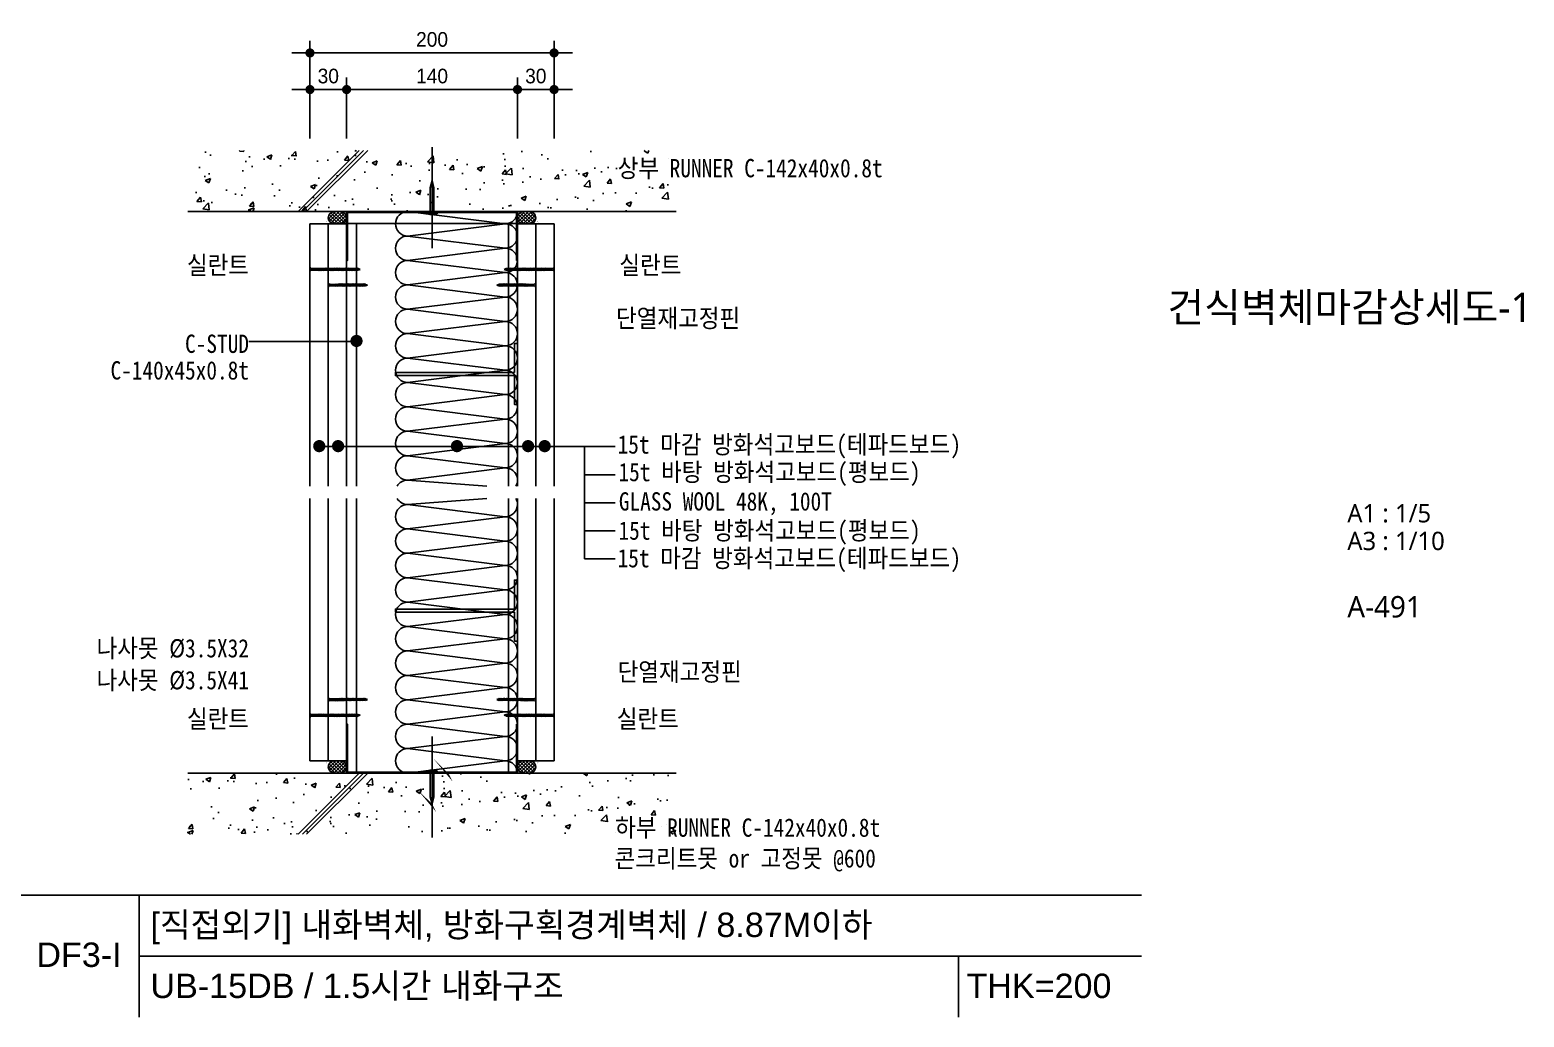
# Model space of a CAD drawing. Header units: millimetres. Extents: x 104 to 12536, y 73 to 2865.
# Drawn here: x 2867 to 4092, y 104 to 913 of the extents above; entities that cross this region are included whole.
import ezdxf
from ezdxf.enums import TextEntityAlignment as Align

# ---------------------------------------------------------------- set-up
doc = ezdxf.new("R2010")
doc.units = ezdxf.units.MM
doc.header["$LTSCALE"] = 5
doc.linetypes.add('CEN', pattern=[62, 60, -1, 0, -1])
for name, color, linetype in [('2', 7, 'Continuous'), ('CEN', 1, 'CEN'), ('CHAN', 3, 'Continuous'), ('CONC', 2, 'Continuous'), ('ele', 8, 'Continuous'), ('formline', 6, 'Continuous'), ('GB', 7, 'Continuous'), ('HAT', 8, 'Continuous'), ('HAT-CON', 8, 'Continuous'), ('INSUL', 8, 'Continuous'), ('ITXT', 5, 'Continuous'), ('PIN', 4, 'Continuous'), ('RXDIM', 7, 'Continuous'), ('SCREW2', 8, 'Continuous'), ('TEXT', 7, 'Continuous')]:
    doc.layers.add(name, color=color, linetype=linetype)
doc.layers.add('A-BORD-TEXT', color=3, linetype='Continuous', lineweight=25)
doc.styles.add('CGS', font='')
doc.styles.add('HANGUL', font='swissel.ttf', dxfattribs={"height": 39.575204})
doc.styles.add('RXHS', font='')
doc.styles.add('맑은고딕', font='malgun.ttf')
doc.styles.get('CGS').set_extended_font_data('Dotum')
doc.styles.get('RXHS').set_extended_font_data('DotumChe')
doc.dimstyles.new('NDIM', dxfattribs={"dimscale": 5, "dimtxt": 2.4, "dimasz": 1, "dimexe": 2, "dimexo": 2, "dimgap": 1, "dimtad": 1, "dimtoh": 1, "dimdec": 0, "dimzin": 0, "dimdsep": 46, "dimtxsty": 'CGS', "dimblk1": 'DOTK', "dimblk2": 'DOTK', "dimsah": 1, "dimcen": 3, "dimclrt": 3, "dimadec": 0, "dimazin": 0, "dimtfac": 1.25, "dimtdec": 0, "dimtix": 1, "dimtmove": 2, "dimatfit": 3, "dimldrblk": 'DOTK', "dimfxl": 1, "dimtolj": 1, "dimtzin": 0, "dimarcsym": 0})

# ---------------------------------------------------------------- blocks, each defined once
blk = doc.blocks.new('나사못41')
at = {"layer": 'SCREW2'}
for p, q in [((2.2, 39.2), (0.6, 38.7)), ((0.6, 38.7), (0.9, 39.1)), ((0.6, 37.9), (0.9, 38.3)), ((2.3, 38.3), (0.6, 37.9)), ((2.3, 37.5), (0.6, 37)), ((0.6, 37), (0.9, 37.4)), ((2.5, 39.6), (0.9, 39.1)), ((0.9, 38.8), (0.9, 38.3)), ((2.5, 38.7), (0.9, 38.3)), ((0.9, 38), (0.9, 37.4)), ((2.5, 37.9), (0.9, 37.4)), ((0.9, 37.1), (0.9, 36.6)), ((2.5, 37), (0.9, 36.6)), ((1.6, 41), (1, 39.4)), ((1, 39.4), (1.6, 39.9)), ((1, 39.4), (1, 39.1)), ((1.6, 39.9), (1.6, 41)), ((2.3, 39.5), (1.6, 41)), ((2.2, 39.2), (2.5, 39.6)), ((2.2, 39.2), (2.2, 38.6)), ((2.2, 38.3), (2.2, 37.8)), ((2.2, 37.5), (2.2, 36.9)), ((2.2, 36.6), (2.5, 37)), ((2.3, 38.3), (2.5, 38.7)), ((2.3, 37.5), (2.5, 37.9)), ((2.2, 36.6), (0.6, 36.2)), ((0.6, 36.2), (0.9, 36.6)), ((2.2, 35.8), (0.6, 35.3)), ((0.6, 35.3), (0.9, 35.7)), ((0.6, 34.5), (0.9, 34.9)), ((2.3, 34.9), (0.6, 34.5)), ((2.3, 34.1), (0.6, 33.7)), ((0.6, 33.7), (0.9, 34)), ((0.6, 32.8), (0.9, 33.2)), ((2.2, 33.2), (0.6, 32.8)), ((2.2, 32.4), (0.6, 32)), ((0.6, 32), (0.9, 32.3)), ((2.3, 31.5), (0.6, 31.1)), ((0.6, 31.1), (0.9, 31.5)), ((2.3, 30.7), (0.6, 30.3)), ((0.6, 30.3), (0.9, 30.6)), ((2.3, 29.8), (0.6, 29.4)), ((0.6, 29.4), (0.9, 29.8)), ((0.6, 28.6), (0.9, 29)), ((2.3, 29), (0.6, 28.6)), ((2.3, 28.2), (0.6, 27.7)), ((0.6, 27.7), (0.9, 28.1)), ((0.6, 26.9), (0.9, 27.3)), ((2.3, 27.3), (0.6, 26.9)), ((2.3, 26.5), (0.6, 26)), ((0.6, 26), (0.9, 26.4)), ((0.6, 25.2), (0.9, 25.6)), ((2.3, 25.6), (0.6, 25.2)), ((2.3, 24.8), (0.6, 24.3)), ((0.6, 24.3), (0.9, 24.7)), ((0.9, 36.3), (0.9, 35.7)), ((2.5, 36.2), (0.9, 35.7)), ((0.9, 35.4), (0.9, 34.9)), ((2.5, 35.3), (0.9, 34.9)), ((0.9, 34.6), (0.9, 34)), ((2.5, 34.5), (0.9, 34)), ((0.9, 33.7), (0.9, 33.2)), ((2.5, 33.6), (0.9, 33.2)), ((0.9, 32.9), (0.9, 32.3)), ((2.5, 32.8), (0.9, 32.3)), ((0.9, 32), (0.9, 31.5)), ((2.5, 31.9), (0.9, 31.5)), ((0.9, 31.2), (0.9, 30.6)), ((2.5, 31.1), (0.9, 30.6)), ((0.9, 30.3), (0.9, 29.8)), ((2.5, 30.2), (0.9, 29.8)), ((0.9, 29.5), (0.9, 29)), ((2.5, 29.4), (0.9, 29)), ((0.9, 28.6), (0.9, 28.1)), ((2.5, 28.5), (0.9, 28.1)), ((0.9, 27.8), (0.9, 27.3)), ((2.5, 27.7), (0.9, 27.3)), ((0.9, 27), (0.9, 26.4)), ((2.5, 26.8), (0.9, 26.4)), ((0.9, 26.1), (0.9, 25.6)), ((2.5, 26), (0.9, 25.6)), ((0.9, 25.3), (0.9, 24.7)), ((2.5, 25.1), (0.9, 24.7)), ((2.2, 36.6), (2.2, 36.1)), ((2.2, 35.8), (2.5, 36.2)), ((2.2, 35.8), (2.2, 35.2)), ((2.2, 34.9), (2.2, 34.4)), ((2.2, 34.1), (2.2, 33.5)), ((2.2, 33.2), (2.5, 33.6)), ((2.2, 33.2), (2.2, 32.7)), ((2.2, 32.4), (2.5, 32.8)), ((2.2, 32.4), (2.2, 31.8)), ((2.2, 31.5), (2.2, 31)), ((2.2, 30.7), (2.2, 30.2)), ((2.2, 29.8), (2.2, 29.3)), ((2.2, 29), (2.2, 28.5)), ((2.2, 28.1), (2.2, 27.6)), ((2.2, 27.3), (2.2, 26.8)), ((2.2, 26.5), (2.2, 25.9)), ((2.2, 25.6), (2.2, 25.1)), ((2.2, 24.8), (2.2, 24.2)), ((2.3, 34.9), (2.5, 35.3)), ((2.3, 34.1), (2.5, 34.5)), ((2.3, 31.5), (2.5, 31.9)), ((2.3, 30.7), (2.5, 31.1)), ((2.3, 29.8), (2.5, 30.2)), ((2.3, 29), (2.5, 29.4)), ((2.3, 28.2), (2.5, 28.5)), ((2.3, 27.3), (2.5, 27.7)), ((2.3, 26.5), (2.5, 26.8)), ((2.3, 25.6), (2.5, 26)), ((2.3, 24.8), (2.5, 25.1)), ((0.6, 23.5), (0.9, 23.9)), ((2.3, 23.9), (0.6, 23.5)), ((2.3, 23.1), (0.6, 22.6)), ((0.6, 22.6), (0.9, 23)), ((2.3, 22.2), (0.6, 21.8)), ((0.6, 21.8), (0.9, 22.2)), ((2.3, 21.4), (0.6, 20.9)), ((0.6, 20.9), (0.9, 21.3)), ((2.3, 20.5), (0.6, 20.1)), ((0.6, 20.1), (0.9, 20.5)), ((2.3, 19.7), (0.6, 19.2)), ((0.6, 19.2), (0.9, 19.6)), ((2.3, 18.8), (0.6, 18.4)), ((0.6, 18.4), (0.9, 18.8)), ((2.3, 18), (0.6, 17.6)), ((0.6, 17.6), (0.9, 17.9)), ((0.6, 16.7), (0.9, 17.1)), ((2.3, 17.1), (0.6, 16.7)), ((2.3, 16.3), (0.6, 15.9)), ((0.6, 15.9), (0.9, 16.2)), ((0.6, 15), (0.9, 15.4)), ((2.3, 15.4), (0.6, 15)), ((2.3, 14.6), (0.6, 14.2)), ((0.6, 14.2), (0.9, 14.5)), ((0.6, 13.3), (0.9, 13.7)), ((2.3, 13.7), (0.6, 13.3)), ((0.6, 12.5), (0.9, 12.9)), ((2.3, 12.9), (0.6, 12.5)), ((0.9, 24.4), (0.9, 23.9)), ((2.5, 24.3), (0.9, 23.9)), ((0.9, 23.6), (0.9, 23)), ((2.5, 23.5), (0.9, 23)), ((0.9, 22.7), (0.9, 22.2)), ((2.5, 22.6), (0.9, 22.2)), ((0.9, 21.9), (0.9, 21.3)), ((2.5, 21.8), (0.9, 21.3)), ((0.9, 21), (0.9, 20.5)), ((2.5, 20.9), (0.9, 20.5)), ((0.9, 20.2), (0.9, 19.6)), ((2.5, 20.1), (0.9, 19.6)), ((0.9, 19.3), (0.9, 18.8)), ((2.5, 19.2), (0.9, 18.8)), ((0.9, 18.5), (0.9, 17.9)), ((0.9, 18.5), (0.9, 17.9)), ((2.5, 18.4), (0.9, 17.9)), ((0.9, 17.6), (0.9, 17.1)), ((2.5, 17.5), (0.9, 17.1)), ((0.9, 16.8), (0.9, 16.2)), ((2.5, 16.7), (0.9, 16.2)), ((0.9, 15.9), (0.9, 15.4)), ((2.5, 15.8), (0.9, 15.4)), ((0.9, 15.1), (0.9, 14.5)), ((2.5, 15), (0.9, 14.5)), ((0.9, 14.2), (0.9, 13.7)), ((2.5, 14.1), (0.9, 13.7)), ((0.9, 13.4), (0.9, 12.9)), ((2.6, 13.3), (0.9, 12.9)), ((0.9, 12.5), (0.9, 12)), ((2.5, 12.4), (0.9, 12)), ((2.2, 23.9), (2.2, 23.4)), ((2.2, 23.1), (2.2, 20.5)), ((2.2, 21.4), (2.2, 20.8)), ((2.2, 20.5), (2.2, 20)), ((2.2, 19.7), (2.2, 19.1)), ((2.2, 18.8), (2.2, 18.3)), ((2.2, 18), (2.2, 17.4)), ((2.2, 17.1), (2.2, 16.6)), ((2.3, 23.9), (2.5, 24.3)), ((2.3, 23.1), (2.5, 23.5)), ((2.3, 22.2), (2.5, 22.6)), ((2.3, 21.4), (2.5, 21.8)), ((2.3, 20.5), (2.5, 20.9)), ((2.3, 19.7), (2.5, 20.1)), ((2.3, 18.8), (2.5, 19.2)), ((2.3, 18), (2.5, 18.4)), ((2.3, 17.1), (2.5, 17.5)), ((2.3, 16.3), (2.5, 16.7)), ((2.3, 16.3), (2.3, 15.7)), ((2.3, 15.4), (2.5, 15.8)), ((2.3, 15.4), (2.3, 14.9)), ((2.3, 14.6), (2.5, 15)), ((2.3, 14.6), (2.3, 14.1)), ((2.3, 13.7), (2.5, 14.1)), ((2.3, 13.7), (2.3, 13.2)), ((2.3, 12.9), (2.6, 13.3)), ((2.3, 12.9), (2.3, 12.4)), ((2.3, 12.1), (2.5, 12.4)), ((2.3, 12.1), (0.6, 11.6)), ((0.6, 11.6), (0.9, 12)), ((2.3, 11.2), (0.6, 10.8)), ((0.6, 10.8), (0.9, 11.2)), ((2.3, 10.4), (0.6, 9.9)), ((0.6, 9.9), (0.9, 10.3)), ((2.3, 9.5), (0.6, 9.1)), ((0.6, 9.1), (0.9, 9.5)), ((2.3, 8.7), (0.6, 8.3)), ((0.6, 8.3), (0.9, 8.7)), ((2.3, 7.9), (0.6, 7.5)), ((0.6, 7.5), (0.9, 7.8)), ((2.3, 7.1), (0.6, 6.6)), ((0.6, 6.6), (0.9, 7)), ((0.9, 11.7), (0.9, 10.3)), ((2.6, 11.6), (0.9, 11.2)), ((2.6, 10.8), (0.9, 10.3)), ((0.9, 10), (0.9, 9.5)), ((2.6, 9.9), (0.9, 9.5)), ((0.9, 9.2), (0.9, 8.7)), ((2.6, 9.1), (0.9, 8.7)), ((0.9, 8.4), (0.9, 7.8)), ((2.6, 8.3), (0.9, 7.8)), ((0.9, 7.5), (0.9, 7)), ((2.6, 7.4), (0.9, 7)), ((0.9, 6.7), (0.9, 1.2)), ((1.5, 0.5), (1.5, 0.7)), ((1.6, 0.7), (1.6, 0.7)), ((1.6, 0.5), (1.6, 0.7)), ((2.1, 0), (3.2, 0)), ((2.2, 11.2), (2.2, 10.7)), ((2.2, 10.4), (2.2, 9.8)), ((2.2, 9.5), (2.2, 9)), ((2.2, 8.7), (2.2, 8.2)), ((2.2, 7.9), (2.2, 7.4)), ((2.2, 7.1), (2.2, 1.2)), ((2.3, 12.1), (2.3, 11.5)), ((2.3, 11.2), (2.6, 11.6)), ((2.3, 10.4), (2.6, 10.8)), ((2.3, 9.5), (2.6, 9.9)), ((2.3, 8.7), (2.6, 9.1)), ((2.3, 7.9), (2.6, 8.3)), ((2.3, 7.1), (2.6, 7.4)), ((0, 0), (1.1, 0))]:
    blk.add_line(p, q, dxfattribs=at)
for centre, radius, start, end in [((-0.5, 1.4), 1.43, 288.6613, 353.4469), ((1.1, 0.5), 0.473, 267.5265, 0.9138), ((1.6, -2), 2.05, 80.2866, 99.7134), ((1.6, 0.7), 0.033, 90, 180), ((1.6, 0.7), 0.033, 0, 90), ((2.1, 0.5), 0.473, 179.0862, 272.4735), ((3.6, 1.3), 1.4, 185.7298, 251.659)]:
    blk.add_arc(centre, radius, start, end, dxfattribs=at)
blk = doc.blocks.new('고정못')
at = {"layer": 'CEN'}
blk.add_line((4.1, 55.1), (4.1, -27.6), dxfattribs=at)
at = {"layer": 'SCREW2'}
for p, q in [((2.7, 21.8), (4.1, 27.6)), ((4.1, 27.6), (5.6, 21.8)), ((2.7, 2.4), (2.7, 21.8)), ((5.6, 2.4), (5.6, 21.8)), ((0, 1.5), (8.2, 1.5)), ((0, 0.5), (0, 1.5)), ((0, 0.5), (8.2, 0.5)), ((2.4, 0), (2.4, 0.5)), ((2.4, 0), (5.8, 0)), ((5.8, 0), (5.8, 0.5)), ((8.2, 0.5), (8.2, 1.5))]:
    blk.add_line(p, q, dxfattribs=at)
blk.add_lwpolyline([(4.1, 27.6), (4.6, 22.3, 0.255479), (5.6, 21.8, 0.15073)], format="xyb", dxfattribs=at)
at = {"layer": 'SCREW2', "extrusion": (0, 0, -1)}
for centre, major_axis, ratio, start_param, end_param in [((0.1, 2.4), (2.6, 0.01), 0.375814, 0.025149, 1.595945), ((1, 2.4), (2.42, 0.09), 0.428989, 0.090861, 1.274963)]:
    blk.add_ellipse(centre, major_axis=major_axis, ratio=ratio, start_param=start_param, end_param=end_param, dxfattribs=at)
at = {"layer": 'SCREW2'}
for centre, major_axis, ratio, start_param, end_param in [((7.2, 2.4), (-2.42, 0.09), 0.428989, 0.090861, 1.274963), ((8.2, 2.4), (-2.6, 0.01), 0.375814, 0.025149, 1.595945)]:
    blk.add_ellipse(centre, major_axis=major_axis, ratio=ratio, start_param=start_param, end_param=end_param, dxfattribs=at)
blk = doc.blocks.new('DOTK')
blk.add_line((-3, 0), (3, 0))
at = {"const_width": 0.75}
blk.add_lwpolyline([(-0.375, 0, 1), (0.375, 0, 1)], format="xyb", close=True, dxfattribs=at)
blk = doc.blocks.new('*D140')
at = {"layer": 'RXDIM', "color": 0, "lineweight": -2, "transparency": 16777216}
for p, q in [((3096.9, 824.5), (3096.9, 904.5)), ((3101.9, 894.5), (3291.9, 894.5)), ((3296.9, 824.5), (3296.9, 904.5))]:
    blk.add_line(p, q, dxfattribs=at)
at = {"layer": 'RXDIM', "color": 0, "lineweight": -2, "transparency": 16777216, "xscale": 5, "yscale": 5, "zscale": 5, "rotation": 180}
blk.add_blockref('DOTK', (3096.9, 894.5), dxfattribs=at)
at = {"layer": 'RXDIM', "color": 0, "lineweight": -2, "transparency": 16777216, "xscale": 5, "yscale": 5, "zscale": 5}
blk.add_blockref('DOTK', (3296.9, 894.5), dxfattribs=at)
at = {"layer": 'RXDIM', "color": 3, "transparency": 16777216, "insert": (3196.9, 905.5), "char_height": 12, "attachment_point": 5, "style": 'CGS'}
blk.add_mtext('\\A1;200', dxfattribs=at)
blk = doc.blocks.new('*D141')
at = {"layer": 'RXDIM', "color": 0, "lineweight": -2, "transparency": 16777216}
for p, q in [((3096.9, 824.5), (3096.9, 874.5)), ((3126.9, 824.5), (3126.9, 874.5)), ((3101.9, 864.5), (3121.9, 864.5))]:
    blk.add_line(p, q, dxfattribs=at)
at = {"layer": 'RXDIM', "color": 0, "lineweight": -2, "transparency": 16777216, "xscale": 5, "yscale": 5, "zscale": 5, "rotation": 180}
blk.add_blockref('DOTK', (3096.9, 864.5), dxfattribs=at)
at = {"layer": 'RXDIM', "color": 0, "lineweight": -2, "transparency": 16777216, "xscale": 5, "yscale": 5, "zscale": 5}
blk.add_blockref('DOTK', (3126.9, 864.5), dxfattribs=at)
at = {"layer": 'RXDIM', "color": 3, "transparency": 16777216, "insert": (3111.9, 875.5), "char_height": 12, "attachment_point": 5, "style": 'CGS'}
blk.add_mtext('\\A1;30', dxfattribs=at)
blk = doc.blocks.new('*D142')
at = {"layer": 'RXDIM', "color": 0, "lineweight": -2, "transparency": 16777216}
for p, q in [((3126.9, 824.5), (3126.9, 874.5)), ((3266.9, 824.5), (3266.9, 874.5)), ((3131.9, 864.5), (3261.9, 864.5))]:
    blk.add_line(p, q, dxfattribs=at)
at = {"layer": 'RXDIM', "color": 0, "lineweight": -2, "transparency": 16777216, "xscale": 5, "yscale": 5, "zscale": 5, "rotation": 180}
blk.add_blockref('DOTK', (3126.9, 864.5), dxfattribs=at)
at = {"layer": 'RXDIM', "color": 0, "lineweight": -2, "transparency": 16777216, "xscale": 5, "yscale": 5, "zscale": 5}
blk.add_blockref('DOTK', (3266.9, 864.5), dxfattribs=at)
at = {"layer": 'RXDIM', "color": 3, "transparency": 16777216, "insert": (3196.9, 875.5), "char_height": 12, "attachment_point": 5, "style": 'CGS'}
blk.add_mtext('\\A1;140', dxfattribs=at)
blk = doc.blocks.new('*D143')
at = {"layer": 'RXDIM', "color": 0, "lineweight": -2, "transparency": 16777216}
for p, q in [((3266.9, 824.5), (3266.9, 874.5)), ((3296.9, 824.5), (3296.9, 874.5)), ((3271.9, 864.5), (3291.9, 864.5))]:
    blk.add_line(p, q, dxfattribs=at)
at = {"layer": 'RXDIM', "color": 0, "lineweight": -2, "transparency": 16777216, "xscale": 5, "yscale": 5, "zscale": 5, "rotation": 180}
blk.add_blockref('DOTK', (3266.9, 864.5), dxfattribs=at)
at = {"layer": 'RXDIM', "color": 0, "lineweight": -2, "transparency": 16777216, "xscale": 5, "yscale": 5, "zscale": 5}
blk.add_blockref('DOTK', (3296.9, 864.5), dxfattribs=at)
at = {"layer": 'RXDIM', "color": 3, "transparency": 16777216, "insert": (3281.9, 875.5), "char_height": 12, "attachment_point": 5, "style": 'CGS'}
blk.add_mtext('\\A1;30', dxfattribs=at)
blk = doc.blocks.new('나사못32')
at = {"layer": 'SCREW2'}
for p, q in [((2.2, 30.2), (0.6, 29.7)), ((0.6, 29.7), (0.9, 30.1)), ((0.6, 28.9), (0.9, 29.3)), ((2.2, 29.3), (0.6, 28.9)), ((2.2, 28.5), (0.6, 28)), ((0.6, 28), (0.9, 28.4)), ((2.2, 27.6), (0.6, 27.2)), ((0.6, 27.2), (0.9, 27.6)), ((2.2, 26.8), (0.6, 26.3)), ((0.6, 26.3), (0.9, 26.7)), ((0.6, 25.5), (0.9, 25.9)), ((2.2, 25.9), (0.6, 25.5)), ((2.2, 25.1), (0.6, 24.7)), ((0.6, 24.7), (0.9, 25)), ((2.5, 30.6), (0.9, 30.1)), ((0.9, 29.8), (0.9, 29.3)), ((2.5, 29.7), (0.9, 29.3)), ((0.9, 29), (0.9, 28.4)), ((2.5, 28.9), (0.9, 28.4)), ((0.9, 28.1), (0.9, 27.6)), ((2.5, 28), (0.9, 27.6)), ((0.9, 27.3), (0.9, 26.7)), ((2.5, 27.2), (0.9, 26.7)), ((0.9, 26.4), (0.9, 25.9)), ((2.5, 26.3), (0.9, 25.9)), ((0.9, 25.6), (0.9, 25)), ((2.5, 25.5), (0.9, 25)), ((0.9, 24.7), (0.9, 24.2)), ((2.5, 24.6), (0.9, 24.2)), ((1.6, 32), (1, 30.4)), ((1, 30.4), (1.6, 30.9)), ((1, 30.4), (1, 30.1)), ((1.6, 30.9), (1.6, 32)), ((2.3, 30.4), (1.6, 32)), ((2.2, 30.2), (2.5, 30.6)), ((2.2, 30.2), (2.2, 29.6)), ((2.2, 29.3), (2.5, 29.7)), ((2.2, 29.3), (2.2, 28.8)), ((2.2, 28.5), (2.5, 28.9)), ((2.2, 28.5), (2.2, 27.9)), ((2.2, 27.6), (2.5, 28)), ((2.2, 27.6), (2.2, 27.1)), ((2.2, 26.8), (2.5, 27.2)), ((2.2, 26.8), (2.2, 26.2)), ((2.2, 25.9), (2.5, 26.3)), ((2.2, 25.9), (2.2, 25.4)), ((2.2, 25.1), (2.5, 25.5)), ((2.2, 25.1), (2.2, 24.5)), ((2.2, 24.2), (2.5, 24.6)), ((0.6, 23.8), (0.9, 24.2)), ((2.2, 24.2), (0.6, 23.8)), ((2.2, 23.4), (0.6, 23)), ((0.6, 23), (0.9, 23.3)), ((2.2, 22.5), (0.6, 22.1)), ((0.6, 22.1), (0.9, 22.5)), ((2.2, 21.7), (0.6, 21.3)), ((0.6, 21.3), (0.9, 21.6)), ((2.3, 20.8), (0.6, 20.4)), ((0.6, 20.4), (0.9, 20.8)), ((0.6, 19.6), (0.9, 20)), ((2.2, 20), (0.6, 19.6)), ((2.2, 19.2), (0.6, 18.7)), ((0.6, 18.7), (0.9, 19.1)), ((0.6, 17.9), (0.9, 18.3)), ((2.3, 18.3), (0.6, 17.9)), ((2.2, 17.5), (0.6, 17)), ((0.6, 17), (0.9, 17.4)), ((2.3, 16.7), (0.6, 16.3)), ((0.6, 16.3), (0.9, 16.7)), ((0.6, 15.5), (0.9, 15.9)), ((2.2, 15.9), (0.6, 15.5)), ((2.3, 15.1), (0.6, 14.6)), ((0.6, 14.6), (0.9, 15)), ((2.3, 14.2), (0.6, 13.8)), ((0.6, 13.8), (0.9, 14.2)), ((2.2, 13.4), (0.6, 12.9)), ((0.6, 12.9), (0.9, 13.3)), ((2.3, 12.5), (0.6, 12.1)), ((0.6, 12.1), (0.9, 12.5)), ((0.9, 23.9), (0.9, 23.3)), ((2.5, 23.8), (0.9, 23.3)), ((0.9, 23), (0.9, 22.5)), ((2.5, 22.9), (0.9, 22.5)), ((0.9, 22.2), (0.9, 21.6)), ((2.5, 22.1), (0.9, 21.6)), ((0.9, 21.3), (0.9, 20.8)), ((2.5, 21.2), (0.9, 20.8)), ((0.9, 20.5), (0.9, 20)), ((2.5, 20.4), (0.9, 20)), ((0.9, 19.6), (0.9, 19.1)), ((2.5, 19.5), (0.9, 19.1)), ((0.9, 18.8), (0.9, 18.3)), ((2.5, 18.7), (0.9, 18.3)), ((0.9, 18), (0.9, 17.4)), ((2.5, 17.8), (0.9, 17.4)), ((0.9, 17.5), (0.9, 16.9)), ((0.9, 17.2), (0.9, 16.7)), ((2.5, 17.1), (0.9, 16.7)), ((0.9, 16.4), (0.9, 15.9)), ((2.5, 16.3), (0.9, 15.9)), ((0.9, 15.6), (0.9, 15)), ((2.5, 15.4), (0.9, 15)), ((0.9, 14.7), (0.9, 14.2)), ((2.5, 14.6), (0.9, 14.2)), ((0.9, 13.9), (0.9, 13.3)), ((2.5, 13.7), (0.9, 13.3)), ((0.9, 13), (0.9, 12.5)), ((2.5, 12.9), (0.9, 12.5)), ((2.2, 24.2), (2.2, 23.7)), ((2.2, 23.4), (2.5, 23.8)), ((2.2, 23.4), (2.2, 22.8)), ((2.2, 22.5), (2.5, 22.9)), ((2.2, 22.5), (2.2, 22)), ((2.2, 21.7), (2.5, 22.1)), ((2.2, 21.7), (2.2, 21.2)), ((2.2, 20.8), (2.2, 20.3)), ((2.2, 20), (2.5, 20.4)), ((2.2, 20), (2.2, 19.5)), ((2.2, 19.2), (2.5, 19.5)), ((2.2, 19.1), (2.2, 18.6)), ((2.2, 18.3), (2.2, 17.8)), ((2.2, 17.5), (2.5, 17.8)), ((2.2, 17.5), (2.2, 17)), ((2.2, 16.7), (2.2, 16.5)), ((2.2, 16.7), (2.2, 15.9)), ((2.2, 15.9), (2.5, 16.3)), ((2.2, 15.9), (2.2, 15.4)), ((2.2, 15.1), (2.2, 14.5)), ((2.2, 14.2), (2.2, 13.7)), ((2.2, 13.4), (2.5, 13.7)), ((2.2, 13.4), (2.2, 12.8)), ((2.2, 12.5), (2.2, 12)), ((2.3, 20.8), (2.5, 21.2)), ((2.3, 18.3), (2.5, 18.7)), ((2.3, 16.7), (2.5, 17.1)), ((2.3, 15.1), (2.5, 15.4)), ((2.3, 14.2), (2.5, 14.6)), ((2.3, 12.5), (2.5, 12.9)), ((0, 0), (1.1, 0)), ((2.3, 11.7), (0.6, 11.2)), ((0.6, 11.2), (0.9, 11.6)), ((0.6, 10.4), (0.9, 10.8)), ((2.3, 10.8), (0.6, 10.4)), ((2.3, 10), (0.7, 9.5)), ((0.7, 9.5), (0.9, 9.9)), ((0.7, 8.7), (0.9, 9.1)), ((2.3, 9.1), (0.7, 8.7)), ((2.3, 8.3), (0.7, 7.9)), ((0.7, 7.9), (0.9, 8.2)), ((2.3, 7.4), (0.7, 7)), ((0.7, 7), (1, 7.4)), ((2.3, 6.6), (0.7, 6.2)), ((0.7, 6.2), (1, 6.5)), ((0.7, 5.3), (1, 5.7)), ((2.3, 5.7), (0.7, 5.3)), ((0.9, 12.2), (0.9, 11.6)), ((2.5, 12.1), (0.9, 11.6)), ((0.9, 11.3), (0.9, 10.8)), ((2.5, 11.2), (0.9, 10.8)), ((0.9, 10.5), (0.9, 9.9)), ((2.6, 10.4), (0.9, 9.9)), ((0.9, 9.6), (0.9, 9.1)), ((2.6, 9.5), (0.9, 9.1)), ((0.9, 8.8), (0.9, 8.2)), ((2.6, 8.7), (0.9, 8.2)), ((1, 7.9), (1, 7.4)), ((2.6, 7.8), (1, 7.4)), ((1, 7.1), (1, 6.5)), ((2.6, 7), (1, 6.5)), ((1, 6.2), (1, 5.7)), ((2.6, 6.1), (1, 5.7)), ((1, 5.4), (1, 1.2)), ((1.6, 0.5), (1.6, 0.7)), ((1.6, 0.7), (1.6, 0.7)), ((1.7, 0.5), (1.7, 0.7)), ((2.3, 11.7), (2.5, 12.1)), ((2.3, 11.7), (2.3, 11.1)), ((2.3, 10.8), (2.5, 11.2)), ((2.3, 10.8), (2.3, 10.3)), ((2.3, 10), (2.6, 10.4)), ((2.3, 10), (2.3, 9.4)), ((2.3, 9.1), (2.6, 9.5)), ((2.3, 9.1), (2.3, 8.6)), ((2.3, 8.3), (2.6, 8.7)), ((2.3, 8.3), (2.3, 7.7)), ((2.3, 7.4), (2.6, 7.8)), ((2.3, 7.4), (2.3, 6.9)), ((2.3, 6.6), (2.6, 7)), ((2.3, 6.6), (2.3, 6.1)), ((2.3, 5.7), (2.6, 6.1)), ((2.3, 5.7), (2.3, 1.2)), ((2.1, 0), (3.2, 0))]:
    blk.add_line(p, q, dxfattribs=at)
for centre, radius, start, end in [((-0.4, 1.3), 1.4, 288.341, 354.2702), ((1.1, 0.5), 0.473, 267.5265, 0.9138), ((1.6, -2), 2.05, 80.2866, 99.7134), ((1.6, 0.7), 0.033, 360, 90), ((1.6, 0.7), 0.033, 90, 180), ((2.1, 0.5), 0.473, 179.0862, 272.4735), ((3.7, 1.3), 1.4, 185.7298, 251.659)]:
    blk.add_arc(centre, radius, start, end, dxfattribs=at)

msp = doc.modelspace()

# ---------------------------------------------------------------- hatches: boundary and pattern name
at = {"layer": 'HAT'}
h = msp.add_hatch(dxfattribs=at)
h.set_pattern_fill('_USER', color=256, scale=2, angle=45, style=0, double=1, pattern_type=0)
h.set_pattern_definition([(45, (-848.4674, -7331.4971), (-1.41421356, 1.41421356), []), (135, (-848.4674, -7331.4971), (-1.41421356, -1.41421356), [])])
h.paths.add_polyline_path([(3121.9, 764.5), (3116.9, 764.5, 1), (3116.9, 754.5), (3121.9, 754.5, 1)])
h = msp.add_hatch(dxfattribs=at)
h.set_pattern_fill('_USER', color=256, scale=2, angle=45, style=0, double=1, pattern_type=0)
h.set_pattern_definition([(45, (-693.4674, -7331.4971), (-1.41421356, 1.41421356), []), (135, (-693.4674, -7331.4971), (-1.41421356, -1.41421356), [])])
h.paths.add_polyline_path([(3276.9, 764.5), (3271.9, 764.5, 1), (3271.9, 754.5), (3276.9, 754.5, 1)])
h = msp.add_hatch(dxfattribs=at)
h.set_pattern_fill('_USER', color=256, scale=2, angle=45, style=0, double=1, pattern_type=0)
h.set_pattern_definition([(45, (-848.4674, -7781.4976), (-1.41421356, 1.41421356), []), (135, (-848.4674, -7781.4976), (-1.41421356, -1.41421356), [])])
h.paths.add_polyline_path([(3121.9, 314.5), (3116.9, 314.5, 1), (3116.9, 304.5), (3121.9, 304.5, 1)])
h = msp.add_hatch(dxfattribs=at)
h.set_pattern_fill('_USER', color=256, scale=2, angle=45, style=0, double=1, pattern_type=0)
h.set_pattern_definition([(45, (-693.4674, -7781.4976), (-1.41421356, 1.41421356), []), (135, (-693.4674, -7781.4976), (-1.41421356, -1.41421356), [])])
h.paths.add_polyline_path([(3276.9, 314.5), (3271.9, 314.5, 1), (3271.9, 304.5), (3276.9, 304.5, 1)])
at = {"layer": 'HAT-CON'}
h = msp.add_hatch(dxfattribs=at)
h.set_pattern_fill('AR-CONC', color=256, scale=6, style=0)
h.set_pattern_definition([(50, (-41752.285, -4725.035), (43.03561, -3.765128), [4.5, -49.5]), (355, (-41752.285, -4725.035), (-8.32508, 45.13153), [3.6, -39.6]), (100.4514, (-41748.7, -4725.35), (34.710563, 41.366373), [3.82441, -42.068527]), (46.1842, (-41752.285, -4713.035), (64.03446, -9.93114), [6.75, -74.25]), (96.6356, (-41746.95, -4713.86), (56.07976, 58.44707), [5.73662, -63.10278]), (351.1842, (-41752.285, -4713.035), (56.07972, 58.44712), [5.4, -59.4]), (21, (-41746.285, -4716.035), (35.814423, -24.157133), [4.5, -49.5]), (326, (-41746.285, -4716.035), (14.59892, 43.509003), [3.6, -39.6]), (71.4514, (-41743.3, -4718.048), (50.413358, 19.35183), [3.82441, -42.068527]), (37.5, (-41752.285, -4725.035), (0.7295913, 19.973631), [0, -39.12, 0, -40.2, 0, -39.75]), (7.5, (-41752.285, -4725.035), (15.784172, 23.664703), [0, -22.92, 0, -38.22, 0, -15.15]), (327.5, (-41765.665, -4725.035), (32.029346, -1.3532923), [0, -15, 0, -46.8, 0, -62.1]), (317.5, (-41771.665, -4725.035), (34.99117, 6.006299), [0, -19.5, 0, -31.08, 0, -44.1])])
h.paths.add_polyline_path([(3396.9, 764.5), (3396.9, 814.5), (2996.9, 814.5), (2996.9, 764.5)])
h = msp.add_hatch(dxfattribs=at)
h.set_pattern_fill('AR-CONC', color=256, scale=6, style=0)
h.set_pattern_definition([(50, (-41802.285, -5235.035), (43.03561, -3.765128), [4.5, -49.5]), (355, (-41802.285, -5235.035), (-8.32508, 45.13153), [3.6, -39.6]), (100.4514, (-41798.7, -5235.35), (34.710563, 41.366373), [3.82441, -42.068527]), (46.1842, (-41802.285, -5223.035), (64.03446, -9.93114), [6.75, -74.25]), (96.6356, (-41796.95, -5223.86), (56.07976, 58.44707), [5.73662, -63.10278]), (351.1842, (-41802.285, -5223.035), (56.07972, 58.44712), [5.4, -59.4]), (21, (-41796.285, -5226.035), (35.814423, -24.157133), [4.5, -49.5]), (326, (-41796.285, -5226.035), (14.59892, 43.509003), [3.6, -39.6]), (71.4514, (-41793.3, -5228.05), (50.413358, 19.35183), [3.82441, -42.068527]), (37.5, (-41802.285, -5235.035), (0.7295913, 19.973631), [0, -39.12, 0, -40.2, 0, -39.75]), (7.5, (-41802.285, -5235.035), (15.784172, 23.664703), [0, -22.92, 0, -38.22, 0, -15.15]), (327.5, (-41815.665, -5235.035), (32.029346, -1.3532923), [0, -15, 0, -46.8, 0, -62.1]), (317.5, (-41821.665, -5235.035), (34.99117, 6.006299), [0, -19.5, 0, -31.08, 0, -44.1])])
h.paths.add_polyline_path([(3396.9, 254.5), (3396.9, 304.5), (2996.9, 304.5), (2996.9, 254.5)])

# ---------------------------------------------------------------- linework, layer by layer
at = {"layer": 'CHAN', "color": 3}
for points in [[(3266.9, 764.5), (3266.9, 724.5), (3266.1, 724.5), (3266.1, 763.7), (3127.7, 763.7), (3127.7, 724.5), (3126.9, 724.5), (3126.9, 764.5)], [(3127.7, 305.3), (3127.7, 344.5), (3126.9, 344.5), (3126.9, 304.5), (3266.9, 304.5), (3266.9, 344.5), (3266.1, 344.5), (3266.1, 305.3)]]:
    msp.add_lwpolyline(points, close=True, dxfattribs=at)
at = {"layer": 'CONC'}
for p, q in [((3396.9, 764.5), (2996.9, 764.5)), ((3396.9, 304.5), (2996.9, 304.5))]:
    msp.add_line(p, q, dxfattribs=at)
at = {"layer": 'ele', "color": 8}
for p, q in [((3127.7, 754.73), (3266.9, 754.73)), ((3134.95, 754.73), (3134.95, 539.5)), ((3259.65, 754.73), (3259.65, 539.5)), ((3134.95, 529.5), (3134.95, 305.3)), ((3259.65, 529.5), (3259.65, 305.3))]:
    msp.add_line(p, q, dxfattribs=at)
at = {"layer": 'formline'}
for p, q in [((104.5, 204.5), (3778.25, 204.5)), ((2956.9, 104.5), (2956.9, 204.5)), ((2956.9, 154.5), (3778.25, 154.5)), ((3628.25, 104.5), (3628.25, 154.5))]:
    msp.add_line(p, q, dxfattribs=at)
at = {"layer": 'GB', "color": 7}
for p, q in [((3096.9, 754.5), (3096.9, 539.5)), ((3111.9, 754.5), (3111.9, 539.5)), ((3126.9, 539.5), (3126.9, 754.5)), ((3266.9, 754.5), (3266.9, 539.5)), ((3281.9, 539.5), (3281.9, 754.5)), ((3296.9, 539.5), (3296.9, 754.5)), ((3096.9, 314.5), (3096.9, 529.5)), ((3111.9, 314.5), (3111.9, 529.5)), ((3126.9, 529.5), (3126.9, 314.5)), ((3266.9, 314.5), (3266.9, 529.5)), ((3281.9, 529.5), (3281.9, 314.5)), ((3296.9, 529.5), (3296.9, 314.5))]:
    msp.add_line(p, q, dxfattribs=at)
at = {"layer": 'GB'}
for p, q in [((3096.9, 754.5), (3126.9, 754.5)), ((3266.9, 754.5), (3296.9, 754.5)), ((3096.9, 314.5), (3126.9, 314.5)), ((3266.9, 314.5), (3296.9, 314.5))]:
    msp.add_line(p, q, dxfattribs=at)
at = {"layer": 'HAT'}
for points in [[(3116.9, 764.5, 1), (3116.9, 754.5), (3121.9, 754.5, 1), (3121.9, 764.5), (3116.9, 764.5)], [(3271.9, 764.5, 1), (3271.9, 754.5), (3276.9, 754.5, 1), (3276.9, 764.5), (3271.9, 764.5)], [(3116.9, 314.5, 1), (3116.9, 304.5), (3121.9, 304.5, 1), (3121.9, 314.5), (3116.9, 314.5)], [(3271.9, 314.5, 1), (3271.9, 304.5), (3276.9, 304.5, 1), (3276.9, 314.5), (3271.9, 314.5)]]:
    msp.add_lwpolyline(points, format="xyb", dxfattribs=at)
at = {"layer": 'HAT-CON'}
for p, q in [((3087.1, 764.5), (3137.1, 814.5)), ((3090.64, 764.5), (3140.64, 814.5)), ((3094.17, 764.5), (3144.17, 814.5)), ((3087.1, 254.5), (3137.1, 304.5)), ((3090.64, 254.5), (3140.64, 304.5)), ((3094.17, 254.5), (3144.17, 304.5))]:
    msp.add_line(p, q, dxfattribs=at)
at = {"layer": 'INSUL'}
for points in [[(3265.56, 539.5, 0.5773503), (3256.9, 554.5), (3176.9, 544.5, -1), (3176.9, 564.5), (3256.9, 554.5, 1), (3256.9, 574.5), (3176.9, 564.5, -1), (3176.9, 584.5), (3256.9, 594.5), (3176.9, 604.5, 1), (3176.9, 584.5), (3256.9, 574.5, 1), (3256.9, 594.5, 0.4142136), (3266.9, 604.5, 0.4142136), (3256.9, 614.5), (3176.9, 604.5, -1), (3176.9, 624.5), (3256.9, 614.5, 1), (3256.9, 634.5), (3176.9, 624.5, -1), (3176.9, 644.5), (3256.9, 634.5, 1), (3256.9, 654.5), (3176.9, 644.5, -1), (3176.9, 664.5), (3256.9, 654.5, 1), (3256.9, 674.5), (3176.9, 664.5, -1), (3176.9, 684.5), (3256.9, 674.5, 1), (3256.9, 694.5), (3176.9, 684.5, -1), (3176.9, 704.5), (3256.9, 694.5, 1), (3256.9, 714.5), (3176.9, 704.5, -1), (3176.9, 724.5), (3256.9, 714.5, 1), (3256.9, 734.5), (3176.9, 724.5, -1), (3176.9, 744.5), (3256.9, 734.5, 1), (3256.9, 754.5), (3176.9, 744.5, -1), (3176.9, 764.5), (3256.9, 754.5, 0.4142136), (3266.9, 764.5)], [(3168.24, 539.5, -0.2679492), (3176.9, 544.5), (3241.9, 539.5)], [(3266.9, 304.5, 0.4142136), (3256.9, 314.5), (3176.9, 304.5, -1), (3176.9, 324.5), (3256.9, 314.5, 1), (3256.9, 334.5), (3176.9, 324.5, -1), (3176.9, 344.5), (3256.9, 334.5, 1), (3256.9, 354.5), (3176.9, 344.5, -1), (3176.9, 364.5), (3256.9, 354.5, 1), (3256.9, 374.5), (3176.9, 364.5, -1), (3176.9, 384.5), (3256.9, 374.5, 1), (3256.9, 394.5), (3176.9, 384.5, -1), (3176.9, 404.5), (3256.9, 394.5, 1), (3256.9, 414.5), (3176.9, 404.5, -1), (3176.9, 424.5), (3256.9, 414.5, 1), (3256.9, 434.5), (3176.9, 424.5, -1), (3176.9, 444.5), (3256.9, 434.5, 1), (3256.9, 454.5), (3176.9, 444.5, -1), (3176.9, 464.5), (3256.9, 454.5, 1), (3256.9, 474.5), (3176.9, 464.5, -1), (3176.9, 484.5), (3256.9, 474.5, 1), (3256.9, 494.5), (3176.9, 484.5, -1), (3176.9, 504.5), (3256.9, 514.5), (3176.9, 524.5, 1), (3176.9, 504.5), (3256.9, 494.5, 1), (3256.9, 514.5, 0.4142136), (3266.9, 524.5, 0.1316525), (3265.56, 529.5, 0.1316525)], [(3241.9, 529.5), (3176.9, 524.5, -0.2679492), (3168.24, 529.5, -0.2679492)]]:
    msp.add_lwpolyline(points, format="xyb", dxfattribs=at)
at = {"layer": 'ITXT'}
msp.add_line((3321.9, 479.9), (3321.9, 571.9), dxfattribs=at)
for points in [[(3260.07, 764.49, 0, 8.33, 0), (3276.21, 783.58, 0, 0, 0), (3291.54, 801.83, 0, 0, 0), (3346.21, 801.83, 0, 0, 0)], [(3110.59, 756.27, 0, 8.33, 0), (3094.24, 737.36, 0, 0, 0), (3081.39, 722.23, 0, 0, 0), (3046.9, 722.23, 0, 0, 0)], [(3283.22, 756.27, 0, 8.33, 0), (3299.56, 737.36, 0, 0, 0), (3312.42, 722.23, 0, 0, 0), (3346.21, 722.23, 0, 0, 0)], [(3266.96, 633.25, 0, 8.33, 0), (3282.85, 652.55, 0, 0, 0), (3304.18, 678.61, 0, 0, 0), (3346.21, 678.61, 0, 0, 0)], [(3266.87, 433.33, 0, 8.33, 0), (3282.76, 414.03, 0, 0, 0), (3304.08, 387.97, 0, 0, 0), (3346.9, 387.97, 0, 0, 0)], [(3115.2, 363.95, 0, 8.33, 0), (3098.86, 382.86, 0, 0, 0), (3077.62, 407.51, 0, 0, 0), (3046.9, 407.51, 0, 0, 0)], [(3103.77, 350.88, 0, 8.33, 0), (3087.43, 369.8, 0, 0, 0), (3077.62, 381.38, 0, 0, 0), (3046.9, 381.38, 0, 0, 0)], [(3110.59, 312.9, 0, 8.33, 0), (3094.24, 331.82, 0, 0, 0), (3081.39, 346.95, 0, 0, 0), (3046.9, 346.95, 0, 0, 0)], [(3283.22, 312.9, 0, 8.33, 0), (3299.56, 331.82, 0, 0, 0), (3312.42, 346.95, 0, 0, 0), (3346.9, 346.95, 0, 0, 0)], [(3210.34, 304.18, 0, 8.33, 0), (3225.09, 284, 0, 0, 0), (3245.64, 259.5, 0, 0, 0), (3346.9, 259.5, 0, 0, 0)], [(3196.9, 279.18, 0, 8.33, 0), (3211.65, 259, 0, 0, 0), (3232.2, 234.5, 0, 0, 0), (3346.9, 234.5, 0, 0, 0)]]:
    msp.add_lwpolyline(points, format="xyseb", dxfattribs=at)
at = {"layer": 'ITXT', "const_width": 5}
for points in [[(3137.51, 658.5, -1), (3132.51, 658.5, -1)], [(3107, 572.33, -1), (3102, 572.33, -1)], [(3122.45, 572.33, -1), (3117.45, 572.33, -1)], [(3219.81, 572.33, -1), (3214.81, 572.33, -1)], [(3278.11, 572.33, -1), (3273.11, 572.33, -1)], [(3291.67, 572.33, -1), (3286.67, 572.33, -1)]]:
    msp.add_lwpolyline(points, format="xyb", close=True, dxfattribs=at)
at = {"layer": 'ITXT'}
for points in [[(3135.39, 658.06), (3046.9, 658.06)], [(3104.88, 571.9), (3346.9, 571.9)], [(3321.9, 548.9), (3346.9, 548.9)], [(3321.9, 525.9), (3346.9, 525.9)], [(3321.9, 502.9), (3346.9, 502.9)], [(3321.9, 479.9), (3346.9, 479.9)]]:
    msp.add_lwpolyline(points, dxfattribs=at)
at = {"layer": 'PIN'}
for points in [[(3266.9, 606.45), (3264.4, 606.45), (3264.4, 630.2), (3166.9, 630.2), (3166.9, 632.7), (3264.4, 632.7), (3264.4, 656.45), (3266.9, 656.45), (3266.9, 606.45)], [(3266.9, 462.55), (3264.4, 462.55), (3264.4, 438.8), (3166.9, 438.8), (3166.9, 436.3), (3264.4, 436.3), (3264.4, 412.55), (3266.9, 412.55), (3266.9, 462.55)]]:
    msp.add_lwpolyline(points, dxfattribs=at)

# ---------------------------------------------------------------- block references
at = {"layer": 'SCREW2'}
msp.add_blockref('고정못', (3192.79, 762.25), dxfattribs=at)
for name, p, rotation in [('나사못41', (3096.9, 718.77), 269.9999999996025), ('나사못32', (3111.9, 705.9, 0), 270), ('나사못32', (3111.9, 366.32, 0), 270), ('나사못41', (3296.9, 350.23), 89.99999999889987)]:
    msp.add_blockref(name, p, dxfattribs=dict(at, rotation=rotation))
at = {"layer": 'SCREW2', "xscale": -1}
for name, p, rotation in [('나사못41', (3296.9, 718.77), 89.99999999967282), ('나사못32', (3281.9, 705.9, 0), 90), ('나사못32', (3281.9, 366.32, 0), 90), ('나사못41', (3096.9, 350.23), 270.0000000003755), ('고정못', (3192.79, 306.75), 180)]:
    msp.add_blockref(name, p, dxfattribs=dict(at, rotation=rotation))

# ---------------------------------------------------------------- texts
at = {"layer": '2', "color": 7, "linetype": 'Continuous', "style": 'HANGUL'}
msp.add_text('DF3-I', height=20, dxfattribs=at).set_placement((2907.66, 145.62), align=Align.CENTER)
at = {"layer": 'A-BORD-TEXT', "style": '맑은고딕'}
msp.add_text('건식벽체마감상세도-1', height=24, dxfattribs=at).set_placement((3948.87, 686.12), align=Align.MIDDLE_CENTER)
for s, height, p in [('A1 : 1/5', 15, (3946.73, 509.84)), ('A3 : 1/10', 15, (3946.73, 487.17)), ('A-491', 17.5, (3946.73, 431.99))]:
    msp.add_text(s, height=height, dxfattribs=at).set_placement(p)
at = {"layer": 'TEXT', "style": 'RXHS', "width": 0.9}
for s, p in [('상부 RUNNER C-142x40x0.8t', (3348.97, 792.6)), ('단열재고정핀', (3347.63, 669.62)), ('GLASS WOOL 48K, 100T', (3349.95, 519.55)), ('15t 바탕 방화석고보드(평보드)', (3349.65, 495.64)), ('15t 마감 방화석고보드(테파드보드)', (3348.9, 473.02)), ('단열재고정핀', (3348.94, 379.92)), ('하부 RUNNER C-142x40x0.8t', (3346.9, 252.29)), ('콘크리트못 or 고정못 @600', (3346.45, 227.06))]:
    msp.add_text(s, height=15, dxfattribs=at).set_placement(p)
for s, p in [('실란트', (3046.9, 713.06)), ('C-STUD', (3046.9, 648.71)), ('C-140x45x0.8t', (3046.9, 626.91)), ('나사못 Ø3.5X32', (3046.9, 399.22)), ('나사못 Ø3.5X41', (3046.9, 373.09)), ('실란트', (3046.9, 341.37))]:
    msp.add_text(s, height=15, dxfattribs=at).set_placement(p, align=Align.RIGHT)
for s, p in [('실란트', (3350.35, 713.06)), ('15t 마감 방화석고보드(테파드보드)', (3348.9, 566.2)), ('15t 바탕 방화석고보드(평보드)', (3349.65, 543.59)), ('실란트', (3348.25, 341.37))]:
    msp.add_text(s, height=15, rotation=360, dxfattribs=at).set_placement(p)
at = {"layer": 'TEXT', "color": 3, "style": 'HANGUL'}
for s, p in [('[직접외기] 내화벽체, 방화구획경계벽체 / 8.87M이하', (2966.2, 170.14)), ('UB-15DB / 1.5시간 내화구조', (2966.2, 120.14)), ('THK=200', (3634.74, 120.14))]:
    msp.add_text(s, height=20, dxfattribs=at).set_placement(p)

# ---------------------------------------------------------------- dimensions: what is measured, and where the dimension line sits
at = {"layer": 'RXDIM'}
for base, p1, p2, picture, middle in [((3296.9, 894.5), (3096.9, 814.5), (3296.9, 814.5), '*D140', (3196.9, 905.51)), ((3126.9, 864.5), (3096.9, 814.5), (3126.9, 814.5), '*D141', (3111.9, 875.51)), ((3266.9, 864.5), (3126.9, 814.5), (3266.9, 814.5), '*D142', (3196.9, 875.51)), ((3296.9, 864.5), (3266.9, 814.5), (3296.9, 814.5), '*D143', (3281.9, 875.51))]:
    dim = msp.add_linear_dim(base=base, p1=p1, p2=p2, dimstyle='NDIM', dxfattribs=at)
    dim.commit()
    dim.dimension.update_dxf_attribs({"geometry": picture, "text_midpoint": middle})

doc.saveas('drawing.dxf')
